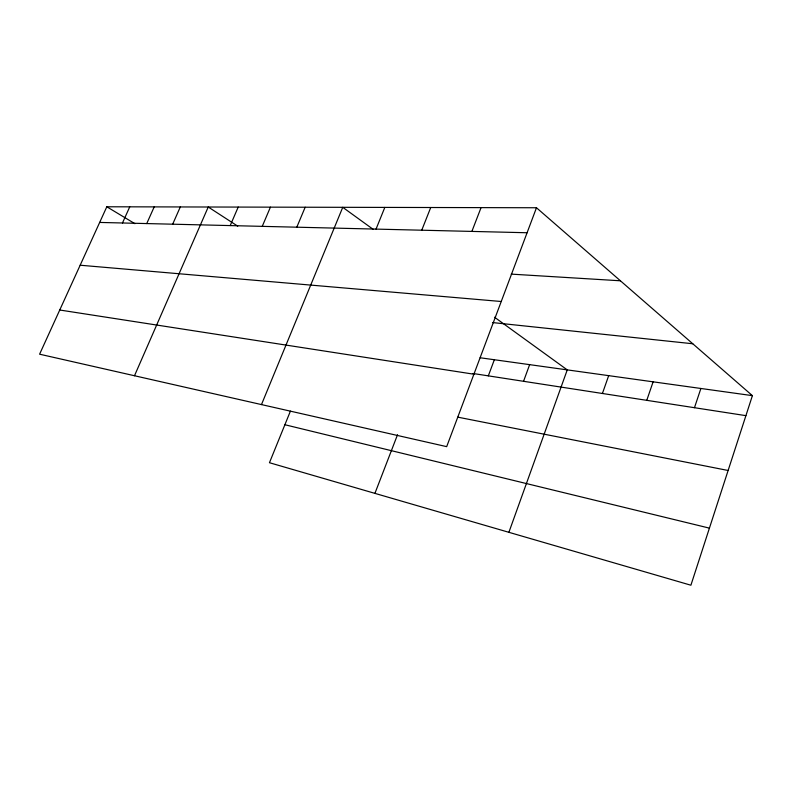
<?xml version="1.0" encoding="UTF-8"?>
<svg xmlns="http://www.w3.org/2000/svg" width="792" height="792" viewBox="0 0 792 792"><rect width="100%" height="100%" fill="white"/><g stroke="black" fill="none" stroke-linecap="round" stroke-linejoin="round"><path stroke-width="1.19" d="M536.481 207.751L446.678 446.648L39.6 354.192L106.811 206.781L536.481 207.751L752.4 395.644L690.901 585.219L269.458 462.716L290.426 411.107M694.465 407.702L700.89 388.476M646.767 400.336L653.113 381.823M602.415 393.485L608.682 375.646M508.89 532.313L567.26 369.884L494.535 317.226M523.542 381.298L529.64 364.647M488.327 375.863L494.347 359.736M374.923 493.367L397.534 434.709M471.874 231.412L481.061 207.623M421.75 230.205L430.729 207.514M376.042 229.106L384.813 207.415M261.479 404.583L342.748 207.316L373.23 229.393M296.802 227.195L305.168 207.237M262.251 226.354L270.418 207.157M230.215 225.581L238.204 207.078M134.492 375.745L208.237 207.009L237.739 226.146M172.676 224.195L180.299 206.95M146.738 223.572L154.202 206.89M122.463 222.988L129.749 206.841M99.673 222.433L527.086 232.749M511.256 274.121L620.423 280.794M80.17 265.221L501.237 301.505M492.495 322.562L692.782 343.758M480.12 357.756L752.4 395.644M472.963 373.487L745.906 415.651M59.746 310.009L473.903 374.21M457.796 417.156L728.115 470.488M284.882 424.73L709.424 528.135M106.811 206.781L134.907 223.681"/></g></svg>
